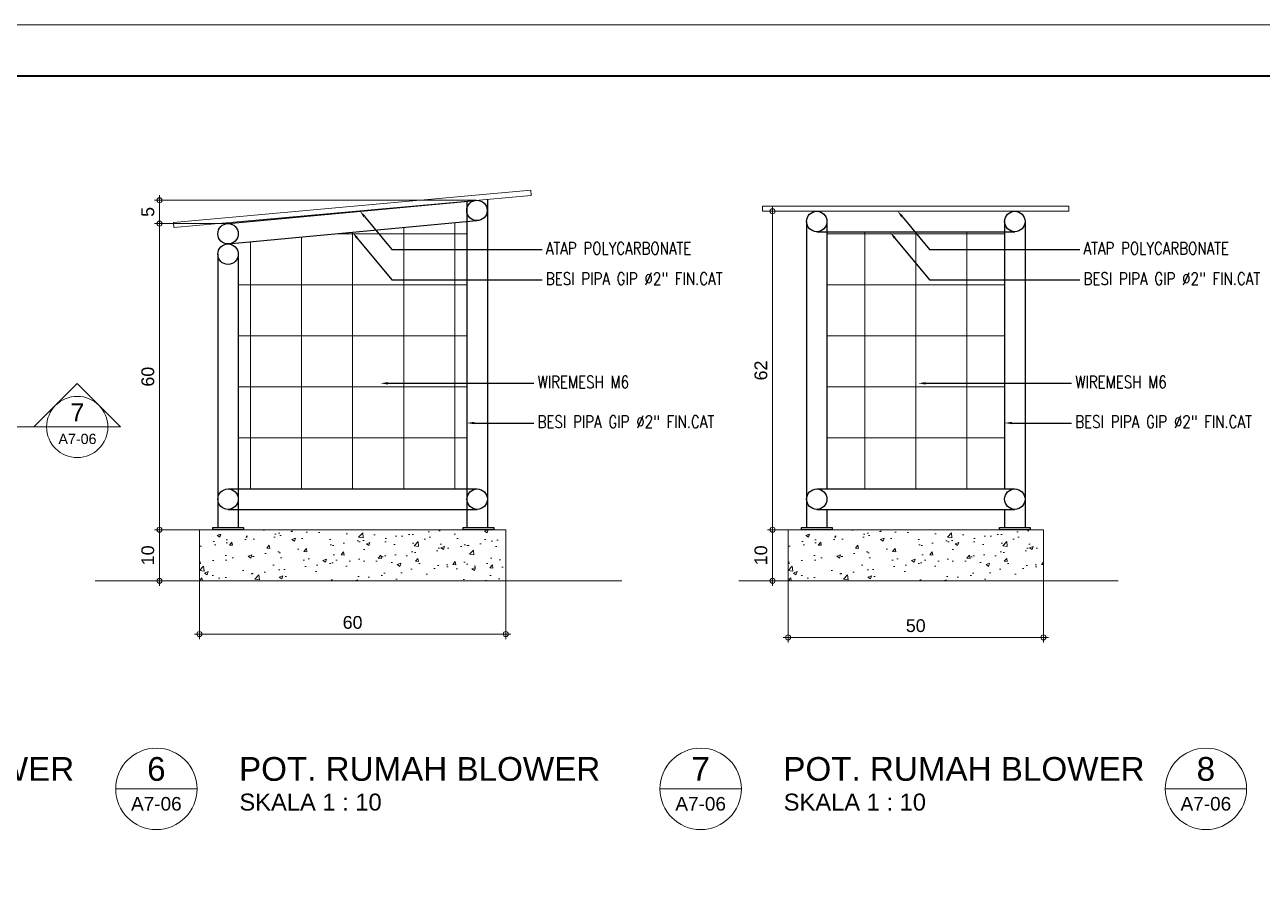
# Model space of a CAD drawing. Header units: millimetres. Extents: x -11 to 1625, y -267 to 180.
# Drawn here: x 839.73 to 863.97, y -119 to -102 of the extents above; entities that cross this region are included whole.
import ezdxf
from ezdxf import colors
from ezdxf.entities.mleader import LeaderData, LeaderLine
from ezdxf.enums import TextEntityAlignment as Align
from ezdxf.math import Vec2, Vec3

# ---------------------------------------------------------------- set-up
doc = ezdxf.new("R2010")
doc.units = ezdxf.units.MM
doc.linetypes.add('DASHDOT', pattern=[1, 0.5, -0.25, 0, -0.25])
for name, color, linetype, lineweight in [('ARSIR BETON', 47, 'Continuous', 5), ('ARSIR WARNA', 43, 'Continuous', 0), ('atap', 7, 'Continuous', 20), ('dinding', 5, 'Continuous', 15), ('GRS KOP', 1, 'Continuous', 35), ('kop', 7, 'Continuous', 20), ('not', 7, 'Continuous', 20), ('TANAMAN', 74, 'Continuous', 0), ('TEXT KETERANGAN', 7, 'Continuous', 9), ('u', 6, 'Continuous', 20)]:
    doc.layers.add(name, color=color, linetype=linetype, lineweight=lineweight)
doc.layers.add('BESI', color=10, linetype='Continuous')
doc.styles.add('ATTR', font='romans.shx', dxfattribs={"width": 0.8, "height": 1.735066})
doc.styles.add('BARU', font='complex.shx')
doc.styles.add('S', font='SIMPLEX', dxfattribs={"width": 1.1})
doc.styles.get("Standard").update_dxf_attribs({"font": 'ARIALUNI.TTF'})
doc.dimstyles.new('SK-10', dxfattribs={"dimtxt": 0.25, "dimasz": 0.1, "dimexe": 0.1, "dimexo": 0, "dimgap": 0.1, "dimtad": 1, "dimdec": 0, "dimlfac": 10, "dimzin": 12, "dimdsep": 46, "dimtxsty": 'Standard', "dimblk": 'BULAT', "dimcen": 0.1, "dimdle": 0.1, "dimclrd": 256, "dimclre": 256, "dimclrt": 256, "dimadec": 0, "dimazin": 3, "dimtfac": 1, "dimtdec": 0, "dimtix": 1, "dimtofl": 0, "dimtmove": 0, "dimatfit": 3, "dimldrblk": 'BULAT', "dimfxl": 0, "dimtolj": 1, "dimtzin": 0, "dimlwd": -1, "dimlwe": -1, "dimarcsym": 0})

# ---------------------------------------------------------------- blocks, each defined once
blk = doc.blocks.new('kop')
at = {"layer": 'GRS KOP'}
blk.add_lwpolyline([(1, 54), (83, 54), (83, 1), (1, 1)], close=True, dxfattribs=at)
at = {"layer": 'kop', "color": 7}
blk.add_line((84, 55), (0, 55), dxfattribs=at)
at = {"layer": 'kop', "style": 'BARU', "flags": 4}
for p, height in [((73.8, 5.4), 0.35), ((80.303, 5.382), 0.25), ((73.8, 4.9), 0.35), ((80.303, 4.882), 0.25), ((73.8, 4.4), 0.35), ((80.303, 4.382), 0.25)]:
    blk.add_attdef('-', p, '', height=height, dxfattribs=at)
at = {"layer": 'kop', "flags": 4}
for tag, p in [('AR-00', (78.057, 2.648)), ('00', (81.238, 2.647))]:
    blk.add_attdef(tag, text='', height=0.35, dxfattribs=at).set_placement(p, align=Align.MIDDLE)
blk = doc.blocks.new('BULAT')
for p, q in [((-1, 0), (1, 0)), ((0, -1), (0, 1))]:
    blk.add_line(p, q)
blk.add_circle((0, 0), 0.5)
blk = doc.blocks.new('*D1061')
at = {"layer": 'Defpoints', "color": 0}
for p in [(842.366, -111.896), (843.149, -111.896), (843.149, -112.896)]:
    blk.add_point(p, dxfattribs=at)
at = {"layer": 'u'}
for p, q in [((843.149, -111.896), (842.266, -111.896)), ((842.366, -112.796), (842.366, -111.996)), ((843.149, -112.896), (842.266, -112.896))]:
    blk.add_line(p, q, dxfattribs=at)
at = {"layer": 'u', "xscale": 0.1, "yscale": 0.1, "zscale": 0.1}
for p, rotation in [((842.366, -111.896), 90), ((842.366, -112.896), 270)]:
    blk.add_blockref('BULAT', p, dxfattribs=dict(at, rotation=rotation))
at = {"layer": 'u', "insert": (842.138, -112.396), "char_height": 0.25, "attachment_point": 5, "rotation": 90}
blk.add_mtext('\\A1;10', dxfattribs=at)
blk = doc.blocks.new('*D1062')
at = {"layer": 'Defpoints', "color": 0}
for p in [(842.366, -105.896), (843.709, -105.896), (843.149, -111.896)]:
    blk.add_point(p, dxfattribs=at)
at = {"layer": 'u'}
for p, q in [((843.709, -105.896), (842.266, -105.896)), ((842.366, -111.796), (842.366, -105.996)), ((843.149, -111.896), (842.266, -111.896))]:
    blk.add_line(p, q, dxfattribs=at)
at = {"layer": 'u', "xscale": 0.1, "yscale": 0.1, "zscale": 0.1}
for p, rotation in [((842.366, -105.896), 90), ((842.366, -111.896), 270)]:
    blk.add_blockref('BULAT', p, dxfattribs=dict(at, rotation=rotation))
at = {"layer": 'u', "insert": (842.138, -108.896), "char_height": 0.25, "attachment_point": 5, "rotation": 90}
blk.add_mtext('\\A1;60', dxfattribs=at)
blk = doc.blocks.new('*D1063')
at = {"layer": 'Defpoints', "color": 0}
for p in [(842.366, -105.44), (848.566, -105.44, 13.916), (843.709, -105.896)]:
    blk.add_point(p, dxfattribs=at)
at = {"layer": 'u'}
for p, q in [((848.566, -105.44), (842.266, -105.44)), ((842.366, -105.796), (842.366, -105.54)), ((843.709, -105.896), (842.266, -105.896))]:
    blk.add_line(p, q, dxfattribs=at)
at = {"layer": 'u', "xscale": 0.1, "yscale": 0.1, "zscale": 0.1}
for p, rotation in [((842.366, -105.44), 90), ((842.366, -105.896), 270)]:
    blk.add_blockref('BULAT', p, dxfattribs=dict(at, rotation=rotation))
at = {"layer": 'u', "insert": (842.139, -105.668), "char_height": 0.25, "attachment_point": 5, "rotation": 90}
blk.add_mtext('\\A1;5', dxfattribs=at)
blk = doc.blocks.new('*D1057')
at = {"layer": 'Defpoints', "color": 0}
for p in [(843.149, -112.896, 13.916), (849.149, -112.896, 13.916), (849.149, -113.94)]:
    blk.add_point(p, dxfattribs=at)
at = {"layer": 'u'}
for p, q in [((843.149, -112.896), (843.149, -114.04)), ((849.149, -112.896), (849.149, -114.04)), ((843.249, -113.94), (849.049, -113.94))]:
    blk.add_line(p, q, dxfattribs=at)
at = {"layer": 'u', "xscale": 0.1, "yscale": 0.1, "zscale": 0.1, "rotation": 180}
blk.add_blockref('BULAT', (843.149, -113.94), dxfattribs=at)
at = {"layer": 'u', "xscale": 0.1, "yscale": 0.1, "zscale": 0.1}
blk.add_blockref('BULAT', (849.149, -113.94), dxfattribs=at)
at = {"layer": 'u', "insert": (846.149, -113.712), "char_height": 0.25, "attachment_point": 5}
blk.add_mtext('\\A1;60', dxfattribs=at)
blk = doc.blocks.new('Ndtpd')
blk.add_line((0.747, 0), (-0.747, 0))
blk.add_circle((0, 0), 0.747)
at = {"flags": 4}
for tag, height, p in [('NO', 0.5, (0, 0.148)), ('NOLBR', 0.3, (0, -0.398))]:
    blk.add_attdef(tag, text='', height=height, dxfattribs=at).set_placement(p, align=Align.CENTER)
for tag, p, height in [('NDTPD', (1.516, 0.148), 0.5), ('SKALA', (1.523, -0.398), 0.3)]:
    blk.add_attdef(tag, p, '', height=height, dxfattribs=at)
blk = doc.blocks.new('*D1084')
at = {"layer": 'Defpoints', "color": 0}
for p in [(854.681, -112.896, -13.916), (859.681, -112.896, -13.916), (859.681, -114.004)]:
    blk.add_point(p, dxfattribs=at)
at = {"layer": 'u'}
for p, q in [((854.681, -112.896), (854.681, -114.104)), ((859.681, -112.896), (859.681, -114.104)), ((854.781, -114.004), (859.581, -114.004))]:
    blk.add_line(p, q, dxfattribs=at)
at = {"layer": 'u', "xscale": 0.1, "yscale": 0.1, "zscale": 0.1, "rotation": 180}
blk.add_blockref('BULAT', (854.681, -114.004), dxfattribs=at)
at = {"layer": 'u', "xscale": 0.1, "yscale": 0.1, "zscale": 0.1}
blk.add_blockref('BULAT', (859.681, -114.004), dxfattribs=at)
at = {"layer": 'u', "insert": (857.181, -113.776), "char_height": 0.25, "attachment_point": 5}
blk.add_mtext('\\A1;50', dxfattribs=at)
blk = doc.blocks.new('*D1085')
at = {"layer": 'Defpoints', "color": 0}
for p in [(854.681, -111.896, -13.916), (854.376, -112.896), (854.681, -112.896)]:
    blk.add_point(p, dxfattribs=at)
at = {"layer": 'u'}
for p, q in [((854.681, -111.896), (854.276, -111.896)), ((854.376, -111.996), (854.376, -112.796)), ((854.681, -112.896), (854.276, -112.896))]:
    blk.add_line(p, q, dxfattribs=at)
at = {"layer": 'u', "xscale": 0.1, "yscale": 0.1, "zscale": 0.1}
for p, rotation in [((854.376, -111.896), 90), ((854.376, -112.896), 270)]:
    blk.add_blockref('BULAT', p, dxfattribs=dict(at, rotation=rotation))
at = {"layer": 'u', "insert": (854.148, -112.396), "char_height": 0.25, "attachment_point": 5, "rotation": 90}
blk.add_mtext('\\A1;10', dxfattribs=at)
blk = doc.blocks.new('*D1086')
at = {"layer": 'Defpoints', "color": 0}
for p in [(854.376, -105.655), (854.681, -105.655, -13.916), (854.681, -111.896)]:
    blk.add_point(p, dxfattribs=at)
at = {"layer": 'u'}
for p, q in [((854.681, -105.655), (854.276, -105.655)), ((854.376, -111.796), (854.376, -105.755)), ((854.681, -111.896), (854.276, -111.896))]:
    blk.add_line(p, q, dxfattribs=at)
at = {"layer": 'u', "xscale": 0.1, "yscale": 0.1, "zscale": 0.1}
for p, rotation in [((854.376, -105.655), 90), ((854.376, -111.896), 270)]:
    blk.add_blockref('BULAT', p, dxfattribs=dict(at, rotation=rotation))
at = {"layer": 'u', "insert": (854.148, -108.775), "char_height": 0.25, "attachment_point": 5, "rotation": 90}
blk.add_mtext('\\A1;62', dxfattribs=at)
blk = doc.blocks.new('Npa')
for p, q in [((-0.849, 0), (0, 0.849)), ((0.849, 0), (0, 0.849)), ((0.849, 0), (-0.849, 0))]:
    blk.add_line(p, q)
blk.add_circle((0, 0), 0.6)
at = {"color": 5, "style": 'S', "width": 0.75, "flags": 4}
blk.add_attdef('NO', text='', height=0.3, dxfattribs=at).set_placement((0.005, 0.113), align=Align.CENTER)
at = {"style": 'S', "width": 0.75, "flags": 4}
blk.add_attdef('NOLBR', text='', height=0.2, dxfattribs=at).set_placement((0.005, -0.334), align=Align.CENTER)

msp = doc.modelspace()

# ---------------------------------------------------------------- hatches: boundary and pattern name
at = {"layer": 'ARSIR BETON'}
h = msp.add_hatch(dxfattribs=at)
h.set_pattern_fill('AR-CONC', color=256, scale=0.004, style=0, double=1)
h.set_pattern_definition([(50, (843.149, -112.8961), (0.72874, -0.063756), [0.0762, -0.8382]), (355, (843.149, -112.8961), (-0.14097, 0.76423), [0.06096, -0.67056]), (100.451, (843.20974, -112.9014), (0.58777, 0.70047), [0.06476, -0.71236]), (46.184, (843.149, -112.6929), (1.08432, -0.16817), [0.1143, -1.2573]), (96.636, (843.2394, -112.7069), (0.94962, 0.9897), [0.09714, -1.06854]), (351.184, (843.149, -112.6929), (0.94962, 0.9897), [0.09144, -1.00584]), (21, (843.2506, -112.7437), (0.60646, -0.40906), [0.0762, -0.8382]), (326, (843.2506, -112.7437), (0.24721, 0.73675), [0.06096, -0.67056]), (71.451, (843.30115, -112.7778), (0.85367, 0.32769), [0.06476, -0.71236]), (37.5, (843.14902, -112.89608), (0.012354, 0.33822), [0, -0.662432, 0, -0.68072, 0, -0.6731]), (7.5, (843.149, -112.89608), (0.267279, 0.400722), [0, -0.388112, 0, -0.647192, 0, -0.25654]), (327.5, (842.92245, -112.89608), (0.542362, -0.022915), [0, -0.254, 0, -0.79248, 0, -1.05156]), (317.5, (842.82085, -112.8961), (0.592517, 0.101706), [0, -0.3302, 0, -0.526288, 0, -0.74676])])
h.paths.add_polyline_path([(849.1490163, -111.8960792), (843.1490163, -111.8960792), (843.1490163, -112.8960792), (849.1490163, -112.8960792)])
h = msp.add_hatch(dxfattribs=at)
h.set_pattern_fill('AR-CONC', color=256, scale=0.004, style=0, double=1)
h.set_pattern_definition([(50, (854.68144, -112.8961), (0.72874, -0.063756), [0.0762, -0.8382]), (355, (854.68144, -112.8961), (-0.14097, 0.76423), [0.06096, -0.67056]), (100.451, (854.7422, -112.9014), (0.58777, 0.70047), [0.06476, -0.71236]), (46.184, (854.6814, -112.6929), (1.08432, -0.16817), [0.1143, -1.2573]), (96.636, (854.7718, -112.7069), (0.94962, 0.9897), [0.09714, -1.06854]), (351.184, (854.6814, -112.6929), (0.94962, 0.9897), [0.09144, -1.00584]), (21, (854.78304, -112.7437), (0.60646, -0.40906), [0.0762, -0.8382]), (326, (854.78304, -112.7437), (0.24721, 0.73675), [0.06096, -0.67056]), (71.451, (854.8336, -112.7778), (0.85367, 0.32769), [0.06476, -0.71236]), (37.5, (854.68144, -112.89608), (0.012354, 0.33822), [0, -0.662432, 0, -0.68072, 0, -0.6731]), (7.5, (854.68144, -112.89608), (0.267279, 0.400722), [0, -0.388112, 0, -0.647192, 0, -0.25654]), (327.5, (854.45487, -112.89608), (0.542362, -0.022915), [0, -0.254, 0, -0.79248, 0, -1.05156]), (317.5, (854.35327, -112.8961), (0.592517, 0.101706), [0, -0.3302, 0, -0.526288, 0, -0.74676])])
h.paths.add_polyline_path([(859.6814413, -112.8960792), (859.6814413, -111.8960792), (854.6814413, -111.8960792), (854.6814413, -112.8960792)])
at = {"layer": 'ARSIR WARNA'}
h = msp.add_hatch(dxfattribs=at)
h.set_pattern_fill('_USER', color=256, style=0, double=1, pattern_type=0)
h.set_pattern_definition([(0, (846.149, -111.0961), (0, 1), []), (90, (846.149, -111.0961), (-1, 6e-17), [])])
h.paths.add_polyline_path([(843.9090163, -111.0960792), (848.3890163, -111.0960792), (848.3890163, -105.8571012), (843.9090163, -106.2773195)])
h = msp.add_hatch(dxfattribs=at)
h.set_pattern_fill('_USER', color=256, style=0, double=1, pattern_type=0)
h.set_pattern_definition([(0, (857.1816, -111.0961), (0, 1), []), (90, (857.1816, -111.0961), (-1, 6e-17), [])])
h.paths.add_polyline_path([(858.9216866, -106.0547867), (855.4414413, -106.0547867), (855.4414413, -111.0960792), (858.9216866, -111.0960792)])

# ---------------------------------------------------------------- linework, layer by layer
at = {"layer": 'atap', "linetype": 'ByBlock', "elevation": -13.9158062}
for points in [[(849.6490163, -105.3428486), (849.6400423, -105.2432521), (842.6400423, -105.873971), (842.6490163, -105.9735675)], [(854.1814413, -105.6547867), (860.1814413, -105.6547867), (860.1814413, -105.5547867), (854.1814413, -105.5547867)]]:
    msp.add_lwpolyline(points, close=True, dxfattribs=at)
at = {"layer": 'BESI', "elevation": -13.9158062}
for points in [[(843.7090163, -105.8960792), (848.5479848, -105.4420545)], [(855.241564, -111.0960792), (859.121564, -111.0960792)], [(843.7090163, -111.4960792), (848.5888936, -111.4960792)], [(855.241564, -111.4960792), (859.121564, -111.4960792)]]:
    msp.add_lwpolyline(points, dxfattribs=at)
at = {"layer": 'BESI'}
for points in [[(848.788771, -105.420359), (848.788771, -111.851701)], [(848.3890163, -105.456378), (848.3890163, -111.851701)], [(843.7090163, -106.2960792), (848.5846893, -105.8387474)], [(855.0414413, -105.8547867), (855.0414413, -111.851701)], [(855.4411961, -105.8448847), (855.4411961, -111.0960792)], [(858.9216866, -105.8448847), (858.9216866, -111.0960792)], [(859.3214413, -105.8547867), (859.3214413, -111.851701)], [(855.2414413, -106.0547867), (859.1214413, -106.0547867)], [(843.5090163, -106.4960792), (843.5090163, -111.851701)], [(843.9090163, -106.4960792), (843.9090163, -111.851701)], [(843.7090163, -111.0960792), (848.5888936, -111.0960792)], [(855.4411961, -111.4960792), (855.4411961, -111.851701)], [(855.4414413, -111.4960792), (855.4414413, -111.851701)], [(858.9216866, -111.4960792), (858.9216866, -111.851701)]]:
    msp.add_lwpolyline(points, dxfattribs=at)
at = {"layer": 'BESI', "elevation": -13.9147922}
for points in [[(844.0090163, -111.8960792), (843.4090163, -111.8960792), (843.4090163, -111.851701), (844.0090163, -111.851701)], [(848.9180581, -111.8960792), (848.3180581, -111.8960792), (848.3180581, -111.851701), (848.9180581, -111.851701)]]:
    msp.add_lwpolyline(points, close=True, dxfattribs=at)
at = {"layer": 'BESI'}
for points in [[(855.5414413, -111.8960792), (854.9414413, -111.8960792), (854.9414413, -111.851701), (855.5414413, -111.851701)], [(859.4214413, -111.8960792), (858.8216866, -111.8960792), (858.8216866, -111.851701), (859.4214413, -111.851701)]]:
    msp.add_lwpolyline(points, close=True, dxfattribs=at)
for centre in [(848.5846893, -105.6387474), (855.2414413, -105.8547867), (859.1214413, -105.8547867), (843.7090163, -106.0960792, -13.9158062), (843.7090163, -106.4960792, -13.9158062), (843.7090163, -111.2960792), (848.5888936, -111.2960792, 13.9158062), (855.241564, -111.2960792, -13.9158062), (859.121564, -111.2960792, -13.9158062)]:
    msp.add_circle(centre, 0.2, dxfattribs=at)
at = {"layer": 'dinding', "elevation": -13.9158062}
for points in [[(849.1490163, -111.8960792), (843.1490163, -111.8960792), (843.1490163, -112.8960792), (849.1490163, -112.8960792)], [(854.6814413, -112.8960792), (859.6814413, -112.8960792), (859.6814413, -111.8960792), (854.6814413, -111.8960792)]]:
    msp.add_lwpolyline(points, close=True, dxfattribs=at)
at = {"layer": 'not', "linetype": 'DASHDOT'}
msp.add_line((839.9062386, -109.8811552), (833.0135336, -109.8811552), dxfattribs=at)
at = {"layer": 'TANAMAN', "elevation": -13.9158062}
for points in [[(841.1036416, -112.8960792), (851.4215833, -112.8960792)], [(853.7175404, -112.8960792), (861.1429391, -112.8960792)]]:
    msp.add_lwpolyline(points, dxfattribs=at)

# ---------------------------------------------------------------- block references
at = {"layer": 'kop'}
msp.add_blockref('kop', (827.2141618, -157), dxfattribs=at)
at = {"layer": 'not'}
ref = msp.add_blockref('Npa', (840.7547668, -109.8811552), dxfattribs=at)
ref.add_attrib('NO', '7', dxfattribs={"layer": '0', "height": 0.35, "flags": 4}).set_placement((840.7595324, -109.7682526), align=Align.CENTER)
ref.add_attrib('NOLBR', 'A7-06', dxfattribs={"layer": '0', "height": 0.2, "flags": 4}).set_placement((840.7595324, -110.2153929), align=Align.CENTER)
ref = msp.add_blockref('Ndtpd', (831.2418706, -116.9718604), dxfattribs=dict(at, xscale=1.067667298671276, yscale=1.067667298671428, zscale=1.067667298671395))
ref.add_attrib('NO', '5', dxfattribs={"layer": '0', "height": 0.465236, "flags": 4}).set_placement((831.2414357, -116.8143104), align=Align.CENTER)
ref.add_attrib('NDTPD', 'DENAH RUMAH BLOWER', (832.8604728, -116.8143104), dxfattribs={"layer": '0', "height": 0.465236025, "flags": 4})
ref.add_attrib('NOLBR', 'A7-06', dxfattribs={"layer": '0', "height": 0.26584916, "flags": 4}).set_placement((831.2414357, -117.397179), align=Align.CENTER)
ref.add_attrib('SKALA', 'SKALA 1 : 10', (832.8681825, -117.397179), dxfattribs={"layer": '0', "height": 0.332311447, "flags": 4})
ref = msp.add_blockref('Ndtpd', (842.3056048, -116.9718604), dxfattribs=dict(at, xscale=1.067667298671276, yscale=1.067667298671428, zscale=1.067667298671395))
ref.add_attrib('NO', '6', dxfattribs={"layer": '0', "height": 0.465236, "flags": 4}).set_placement((842.3051699, -116.8143104), align=Align.CENTER)
ref.add_attrib('NDTPD', 'POT. RUMAH BLOWER', (843.924207, -116.8143104), dxfattribs={"layer": '0', "height": 0.465236025, "flags": 4})
ref.add_attrib('NOLBR', 'A7-06', dxfattribs={"layer": '0', "height": 0.26584916, "flags": 4}).set_placement((842.3051699, -117.397179), align=Align.CENTER)
ref.add_attrib('SKALA', 'SKALA 1 : 10', (843.9319167, -117.397179), dxfattribs={"layer": '0', "height": 0.332311447, "flags": 4})
ref = msp.add_blockref('Ndtpd', (852.9680577, -116.9718604), dxfattribs=dict(at, xscale=1.067667298671276, yscale=1.067667298671428, zscale=1.067667298671395))
ref.add_attrib('NO', '7', dxfattribs={"layer": '0', "height": 0.465236, "flags": 4}).set_placement((852.9676228, -116.8143104), align=Align.CENTER)
ref.add_attrib('NDTPD', 'POT. RUMAH BLOWER', (854.5866599, -116.8143104), dxfattribs={"layer": '0', "height": 0.465236025, "flags": 4})
ref.add_attrib('NOLBR', 'A7-06', dxfattribs={"layer": '0', "height": 0.26584916, "flags": 4}).set_placement((852.9676228, -117.397179), align=Align.CENTER)
ref.add_attrib('SKALA', 'SKALA 1 : 10', (854.5943696, -117.397179), dxfattribs={"layer": '0', "height": 0.332311447, "flags": 4})
ref = msp.add_blockref('Ndtpd', (862.8645707, -116.9718604), dxfattribs=dict(at, xscale=1.067667298671276, yscale=1.067667298671428, zscale=1.067667298671395))
ref.add_attrib('NO', '8', dxfattribs={"layer": '0', "height": 0.465236, "flags": 4}).set_placement((862.8641358, -116.8143104), align=Align.CENTER)
ref.add_attrib('NDTPD', 'TAMPAK SAMPING KIRI', (864.4831729, -116.8143104), dxfattribs={"layer": '0', "height": 0.465236025, "flags": 4})
ref.add_attrib('NOLBR', 'A7-06', dxfattribs={"layer": '0', "height": 0.26584916, "flags": 4}).set_placement((862.8641358, -117.397179), align=Align.CENTER)
ref.add_attrib('SKALA', 'SKALA 1 : 10', (864.4908826, -117.397179), dxfattribs={"layer": '0', "height": 0.332311447, "flags": 4})

# ---------------------------------------------------------------- dimensions: what is measured, and where the dimension line sits
at = {"layer": 'u'}
for base, p1, p2, picture, middle in [((842.3657206, -105.4396248, -13.9158062), (843.7090163, -105.8960792, -13.9158062), (848.5659759, -105.4396248), '*D1063', (842.138589, -105.667852, -13.9158062)), ((854.3755853, -105.6547867), (854.6814413, -111.8960792), (854.6814413, -105.6547867, -13.9158062), '*D1086', (854.1478568, -108.775433)), ((842.3657206, -105.8960792, -13.9158062), (843.1490163, -111.8960792, -13.9158062), (843.7090163, -105.8960792, -13.9158062), '*D1062', (842.1379921, -108.8960792, -13.9158062)), ((842.3657206, -111.8960792, -13.9158062), (843.1490163, -112.8960792, -13.9158062), (843.1490163, -111.8960792, -13.9158062), '*D1061', (842.1379921, -112.3960792, -13.9158062)), ((854.3755853, -112.8960792), (854.6814413, -111.8960792, -13.9158062), (854.6814413, -112.8960792), '*D1085', (854.1478568, -112.3960792))]:
    dim = msp.add_linear_dim(base=base, p1=p1, p2=p2, angle=90, dimstyle='SK-10', dxfattribs=at)
    dim.commit()
    dim.dimension.update_dxf_attribs({"geometry": picture, "text_midpoint": middle})
for base, p1, p2, picture, middle in [((849.1490163, -113.9398809, -27.8316125), (843.1490163, -112.8960792, -13.9158062), (849.1490163, -112.8960792, -13.9158062), '*D1057', (846.1490163, -113.7121524, -27.8316125)), ((859.6814413, -114.0035071), (854.6814413, -112.8960792, -13.9158062), (859.6814413, -112.8960792, -13.9158062), '*D1084', (857.1814413, -113.7757786))]:
    dim = msp.add_linear_dim(base=base, p1=p1, p2=p2, dimstyle='SK-10', dxfattribs=at)
    dim.commit()
    dim.dimension.update_dxf_attribs({"geometry": picture, "text_midpoint": middle})

# ---------------------------------------------------------------- leaders
at = {"layer": 'TEXT KETERANGAN'}
ml = msp.add_multileader_mtext('Standard', dxfattribs=at)
ml.set_content('\\A1;{\\C90;ATAP POLYCARBONATE}', color=256, style='ATTR')
ml.set_leader_properties()
ml.build(insert=Vec2(0, 0))
ml.multileader.update_dxf_attribs({"text_right_attachment_type": 2, "dogleg_length": 2.367, "arrow_head_size": 0.1444524})
ctx = ml.context
ctx.base_point, ctx.char_height, ctx.arrow_head_size, ctx.landing_gap_size, ctx.plane_origin = Vec3(849.8633204, -106.4057083, -13.9158062), 0.240754081, 0.1444524, 0.0722262, Vec3(850.4130782, -106.4439913, -13.9158062)
ctx.right_attachment = 2
notes = []
notes.append((ctx, [(0, (1, 1, 0), (846.9147121, -106.4057083, -13.9158062), (1, 0), 2.9486083, [(0, [(846.2890853, -105.6455875, -13.9158062)], 0, [])])]))
ctx.mtext.insert, ctx.mtext.flow_direction = Vec3(849.9355466, -106.2612558, -13.9158062), 5
ml = msp.add_multileader_mtext('Standard', dxfattribs=at)
ml.set_content('\\A1;{\\C90;ATAP POLYCARBONATE}', color=256, style='ATTR')
ml.set_leader_properties()
ml.build(insert=Vec2(0, 0))
ml.multileader.update_dxf_attribs({"text_right_attachment_type": 2, "dogleg_length": 2.367, "arrow_head_size": 0.1444524})
ctx = ml.context
ctx.base_point, ctx.char_height, ctx.arrow_head_size, ctx.landing_gap_size, ctx.plane_origin = Vec3(860.3959908, -106.4057083), 0.240754081, 0.1444524, 0.0722262, Vec3(860.9457486, -106.4439913)
ctx.right_attachment = 2
notes.append((ctx, [(0, (1, 1, 0), (857.4473824, -106.4057083), (1, 0), 2.9486083, [(0, [(856.8217556, -105.6455875)], 0, [])])]))
ctx.mtext.insert, ctx.mtext.flow_direction = Vec3(860.468217, -106.2612558), 5
ml = msp.add_multileader_mtext('Standard', dxfattribs=at)
ml.set_content('\\A1;{\\C90;BESI PIPA GIP %%C2" FIN.CAT}', color=256, style='ATTR')
ml.set_leader_properties()
ml.build(insert=Vec2(0, 0))
ml.multileader.update_dxf_attribs({"text_right_attachment_type": 2, "dogleg_length": 2.367, "arrow_head_size": 0.1444524})
ctx = ml.context
ctx.base_point, ctx.char_height, ctx.arrow_head_size, ctx.landing_gap_size, ctx.plane_origin = Vec3(849.8633204, -107.000343, -13.9158062), 0.240754081, 0.1444524, 0.0722262, Vec3(850.4130782, -107.038626, -13.9158062)
ctx.right_attachment = 2
notes.append((ctx, [(0, (1, 1, 0), (846.9147121, -107.000343, -13.9158062), (1, 0), 2.9486083, [(0, [(846.1468528, -106.0674133, -13.9158062)], 0, [])])]))
ctx.mtext.insert, ctx.mtext.flow_direction = Vec3(849.9355466, -106.8558906, -13.9158062), 5
ml = msp.add_multileader_mtext('Standard', dxfattribs=at)
ml.set_content('\\A1;{\\C90;BESI PIPA GIP %%C2" FIN.CAT}', color=256, style='ATTR')
ml.set_leader_properties()
ml.build(insert=Vec2(0, 0))
ml.multileader.update_dxf_attribs({"text_right_attachment_type": 2, "dogleg_length": 2.367, "arrow_head_size": 0.1444524})
ctx = ml.context
ctx.base_point, ctx.char_height, ctx.arrow_head_size, ctx.landing_gap_size, ctx.plane_origin = Vec3(860.3959908, -107.000343), 0.240754081, 0.1444524, 0.0722262, Vec3(860.9457486, -107.038626)
ctx.right_attachment = 2
notes.append((ctx, [(0, (1, 1, 0), (857.4473824, -107.000343), (1, 0), 2.9486083, [(0, [(856.6795231, -106.0674133)], 0, [])])]))
ctx.mtext.insert, ctx.mtext.flow_direction = Vec3(860.468217, -106.8558906), 5
ml = msp.add_multileader_mtext('Standard', dxfattribs=at)
ml.set_content('\\A1;{\\C90;WIREMESH M6}', color=256, style='ATTR')
ml.set_leader_properties()
ml.build(insert=Vec2(0, 0))
ml.multileader.update_dxf_attribs({"text_right_attachment_type": 2, "dogleg_length": 2.367, "arrow_head_size": 0.1444524})
ctx = ml.context
ctx.base_point, ctx.char_height, ctx.arrow_head_size, ctx.landing_gap_size, ctx.plane_origin = Vec3(849.7012014, -109.0260699, -13.9158062), 0.240754081, 0.1444524, 0.0722262, Vec3(850.4130782, -109.5212446, -13.9158062)
ctx.right_attachment = 2
notes.append((ctx, [(0, (1, 1, 0), (848.7461455, -109.0260699, -13.9158062), (1, 0), 0.9550559, [(0, [(846.694921, -109.0260699, -13.9158062)], 0, [])])]))
ctx.mtext.insert, ctx.mtext.flow_direction = Vec3(849.7734277, -108.8816175, -13.9158062), 5
ml = msp.add_multileader_mtext('Standard', dxfattribs=at)
ml.set_content('\\A1;{\\C90;WIREMESH M6}', color=256, style='ATTR')
ml.set_leader_properties()
ml.build(insert=Vec2(0, 0))
ml.multileader.update_dxf_attribs({"text_right_attachment_type": 2, "dogleg_length": 2.367, "arrow_head_size": 0.1444524})
ctx = ml.context
ctx.base_point, ctx.char_height, ctx.arrow_head_size, ctx.landing_gap_size, ctx.plane_origin = Vec3(860.2338718, -109.0260699), 0.240754081, 0.1444524, 0.0722262, Vec3(860.9457486, -109.5212446)
ctx.right_attachment = 2
notes.append((ctx, [(0, (1, 1, 0), (859.2788159, -109.0260699), (1, 0), 0.9550559, [(0, [(857.2275913, -109.0260699)], 0, [])])]))
ctx.mtext.insert, ctx.mtext.flow_direction = Vec3(860.306098, -108.8816175), 5
ml = msp.add_multileader_mtext('Standard', dxfattribs=at)
ml.set_content('\\A1;{\\C90;BESI PIPA GIP %%C2" FIN.CAT}', color=256, style='ATTR')
ml.set_leader_properties()
ml.build(insert=Vec2(0, 0))
ml.multileader.update_dxf_attribs({"text_right_attachment_type": 2, "dogleg_length": 2.367, "arrow_head_size": 0.1444524})
ctx = ml.context
ctx.base_point, ctx.char_height, ctx.arrow_head_size, ctx.landing_gap_size, ctx.plane_origin = Vec3(849.7012014, -109.803956, -13.9158062), 0.240754081, 0.1444524, 0.0722262, Vec3(850.4130782, -110.2991307, -13.9158062)
ctx.right_attachment = 2
notes.append((ctx, [(0, (1, 1, 0), (848.7461455, -109.803956, -13.9158062), (1, 0), 0.9550559, [(0, [(848.3890163, -109.803956, -13.9158062)], 0, [])])]))
ctx.mtext.insert, ctx.mtext.flow_direction = Vec3(849.7734277, -109.6595035, -13.9158062), 5
ml = msp.add_multileader_mtext('Standard', dxfattribs=at)
ml.set_content('\\A1;{\\C90;BESI PIPA GIP %%C2" FIN.CAT}', color=256, style='ATTR')
ml.set_leader_properties()
ml.build(insert=Vec2(0, 0))
ml.multileader.update_dxf_attribs({"text_right_attachment_type": 2, "dogleg_length": 2.367, "arrow_head_size": 0.1444524})
ctx = ml.context
ctx.base_point, ctx.char_height, ctx.arrow_head_size, ctx.landing_gap_size, ctx.plane_origin = Vec3(860.2338718, -109.803956), 0.240754081, 0.1444524, 0.0722262, Vec3(860.9457486, -110.2991307)
ctx.right_attachment = 2
notes.append((ctx, [(0, (1, 1, 0), (859.2788159, -109.803956), (1, 0), 0.9550559, [(0, [(858.9216866, -109.803956)], 0, [])])]))
ctx.mtext.insert, ctx.mtext.flow_direction = Vec3(860.306098, -109.6595035), 5
for ctx, leaders in notes:
    for number, flags, end, landing, length, lines in leaders:
        leader = LeaderData()
        leader.index, (leader.has_last_leader_line, leader.has_dogleg_vector, leader.attachment_direction) = number, flags
        leader.last_leader_point, leader.dogleg_vector, leader.dogleg_length = Vec3(end), Vec3(landing), length
        for number, points, colour, breaks in lines:
            line = LeaderLine()
            line.index, line.vertices, line.color, line.breaks = number, Vec3.list(points), colors.encode_raw_color(colour), breaks
            leader.lines.append(line)
        ctx.leaders.append(leader)

doc.saveas('drawing.dxf')
